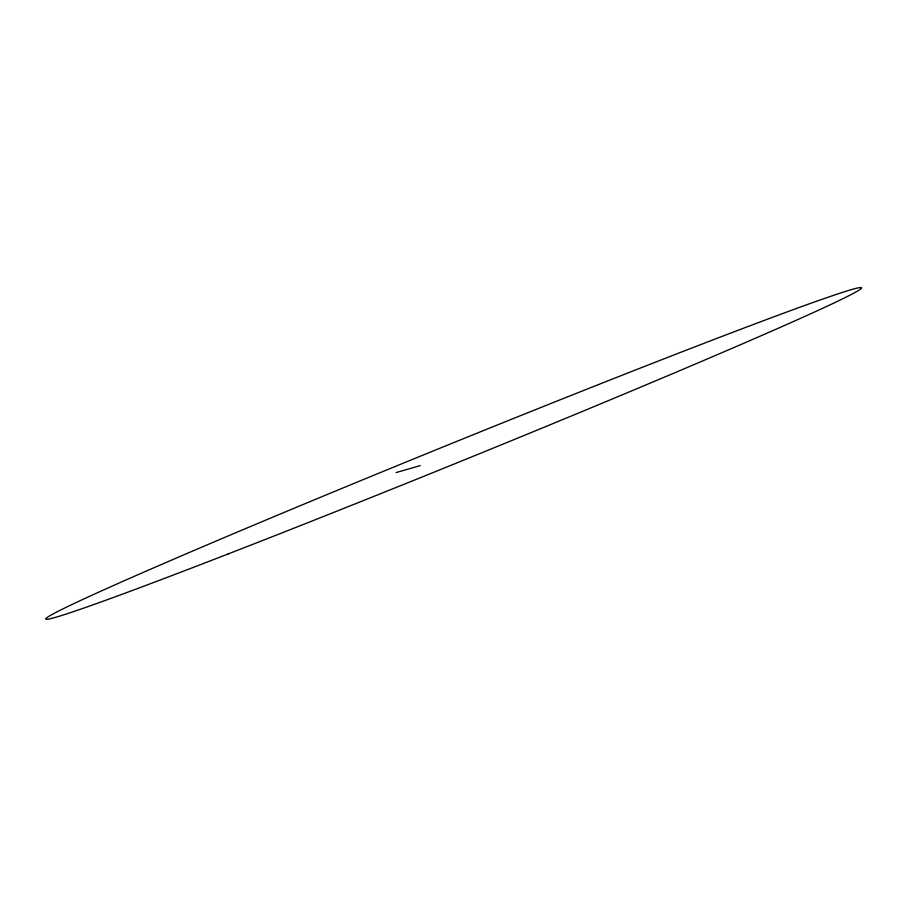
<?xml version="1.0" encoding="UTF-8"?>
<svg xmlns="http://www.w3.org/2000/svg" width="907" height="907" viewBox="0 0 907 907"><rect width="100%" height="100%" fill="white"/><g stroke="black" fill="none" stroke-linecap="round" stroke-linejoin="round"><path stroke-width="1.36" d="M396.098 472.581L420.27 465.586M228.008 553.996A440.519 10 -22.1 0 0 860.89 288.834A440.519 10 -22.1 0 0 271.601 517.659A440.519 10 -22.1 0 0 228.008 553.996"/></g></svg>
